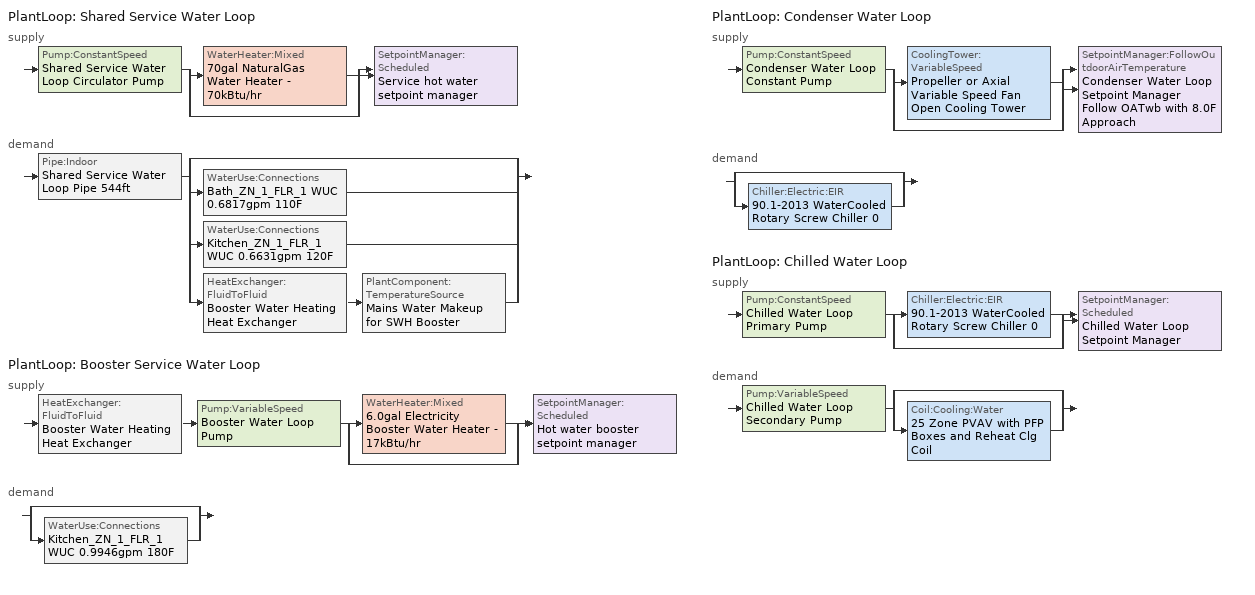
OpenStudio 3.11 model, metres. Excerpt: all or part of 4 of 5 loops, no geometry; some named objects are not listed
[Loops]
PlantLoop 'Shared Service Water Loop'
 supply: Pump:ConstantSpeed 'Shared Service Water Loop Circulator Pump' > split
  | WaterHeater:Mixed '70gal NaturalGas Water Heater - 70kBtu/hr'
  | bypass
  join > SetpointManager:Scheduled 'Service hot water setpoint manager'
 demand: Pipe:Indoor 'Shared Service Water Loop Pipe 544ft' > split
  | bypass
  | WaterUse:Connections 'Bath_ZN_1_FLR_1 WUC 0.6817gpm 110F'
  | WaterUse:Connections 'Kitchen_ZN_1_FLR_1 WUC 0.6631gpm 120F'
  | HeatExchanger:FluidToFluid 'Booster Water Heating Heat Exchanger' > PlantComponent:TemperatureSource 'Mains Water Makeup for SWH Booster'
PlantLoop 'Booster Service Water Loop'
 supply: HeatExchanger:FluidToFluid 'Booster Water Heating Heat Exchanger' > Pump:VariableSpeed 'Booster Water Loop Pump' > split
  | WaterHeater:Mixed '6.0gal Electricity Booster Water Heater - 17kBtu/hr'
  | bypass
  join > SetpointManager:Scheduled 'Hot water booster setpoint manager'
 demand: split
  | bypass
  | WaterUse:Connections 'Kitchen_ZN_1_FLR_1 WUC 0.9946gpm 180F'
PlantLoop 'Condenser Water Loop'
 supply: Pump:ConstantSpeed 'Condenser Water Loop Constant Pump' > split
  | CoolingTower:VariableSpeed 'Propeller or Axial Variable Speed Fan Open Cooling Tower'
  | bypass
  join > SetpointManager:FollowOutdoorAirTemperature 'Condenser Water Loop Setpoint Manager Follow OATwb with 8.0F Approach'
 demand: split
  | bypass
  | Chiller:Electric:EIR '90.1-2013 WaterCooled  Rotary Screw Chiller 0'
PlantLoop 'Chilled Water Loop'
 supply: Pump:ConstantSpeed 'Chilled Water Loop Primary Pump' > split
  | Chiller:Electric:EIR '90.1-2013 WaterCooled  Rotary Screw Chiller 0'
  | bypass
  join > SetpointManager:Scheduled 'Chilled Water Loop Setpoint Manager'
 demand: Pump:VariableSpeed 'Chilled Water Loop Secondary Pump' > split
  | bypass
  | Coil:Cooling:Water '25 Zone PVAV with PFP Boxes and Reheat Clg Coil'
[Construction]
Copper pipe 0.75in type L with 0.5in fiberglass batt: Fiberglass batt 0.5in, Copper pipe 0.75in type L
[Material] Roughness=Smooth; Thermal Absorptance=0.9; Solar Absorptance=0.7; Visible Absorptance=0.7
Name | Thickness {m} | Conductivity {W/m-K} | Density {kg/m3} | Specific Heat {J/kg-K}
Copper pipe 0.75in type L | 0.001143 | 386 | 8906.27 | 385.1856
Fiberglass batt 0.5in | 0.0127 | 0.0663448 | 11.2129 | 837.36
[WaterUse:Equipment:Definition] Sensible Fraction Schedule=Fraction Sensible - 0.2; Latent Fraction Schedule=Fraction Latent - 0.05
Name | Peak Flow Rate {m3/s} | Target Temperature Schedule
Bath_ZN_1_FLR_1 Water Use 0.6817gpm 110F | 4.30095e-05 | Mixed Water At Faucet Temp - 110F
Kitchen_ZN_1_FLR_1 Dishwasher Booster 0.9946gpm 180F | 6.27486e-05 | Mixed Water At Faucet Temp - 180F
Kitchen_ZN_1_FLR_1 Water Use 0.6631gpm 120F | 4.18324e-05 | Mixed Water At Faucet Temp - 120F
[WaterUse:Equipment] Flow Rate Fraction Schedule=SchoolPrimary BLDG_SWH_SCH
Name | Water Use Equipment Definition | Space
Bath_ZN_1_FLR_1 Service Water Use 0.6817gpm 110F | Bath_ZN_1_FLR_1 Water Use 0.6817gpm 110F | Bath_ZN_1_FLR_1
Kitchen_ZN_1_FLR_1 Service Water Use 0.9946gpm 180F | Kitchen_ZN_1_FLR_1 Dishwasher Booster 0.9946gpm 180F | Kitchen_ZN_1_FLR_1
Kitchen_ZN_1_FLR_1 Service Water Use 0.6631gpm 120F | Kitchen_ZN_1_FLR_1 Water Use 0.6631gpm 120F | Kitchen_ZN_1_FLR_1
[WaterUse:Connections] Drain Water Heat Exchanger Type=None; Drain Water Heat Exchanger Destination=Plant
Name | Water Use Equipment Name 1
Bath_ZN_1_FLR_1 WUC 0.6817gpm 110F | Bath_ZN_1_FLR_1 Service Water Use 0.6817gpm 110F
Kitchen_ZN_1_FLR_1 WUC 0.9946gpm 180F | Kitchen_ZN_1_FLR_1 Service Water Use 0.9946gpm 180F
Kitchen_ZN_1_FLR_1 WUC 0.6631gpm 120F | Kitchen_ZN_1_FLR_1 Service Water Use 0.6631gpm 120F
[PlantLoop] Glycol Concentration=0; Plant Loop Volume {m3}=Autocalculate; Load Distribution Scheme=Optimal
Name | Maximum Loop Temperature {C} | Minimum Loop Temperature {C} | Common Pipe Simulation
Shared Service Water Loop | 82.2222 | 51.6667
Booster Service Water Loop
Condenser Water Loop | 80 | 5
Chilled Water Loop | 40 | 1 | CommonPipe
[Sizing:Plant]
Name | Loop Type | Design Loop Exit Temperature {C} | Loop Design Temperature Difference {deltaC} | Sizing Option | Zone Timesteps in Averaging Window | Coincident Sizing Factor Mode
Shared Service Water Loop | Heating | 60 | 5 | NonCoincident | 1 | None
Booster Service Water Loop | Heating | 82.2222 | 5 | NonCoincident | 1 | None
Condenser Water Loop | Condenser | 29.4444 | 5.55556 | Coincident | 6 | GlobalCoolingSizingFactor
Chilled Water Loop | Cooling | 6.66667 | 5.61111 | NonCoincident | 1 | None
[SetpointManager:Scheduled] Control Variable=Temperature
Name | Schedule | Setpoint Node or NodeList
Service hot water setpoint manager | Service Water Loop Temp - 140F | Shared Service Water Loop Supply Outlet Node
Hot water booster setpoint manager | Service Water Booster Temp - 180F | Booster Service Water Loop Supply Outlet Node
Chilled Water Loop Setpoint Manager | Chilled Water Loop Temp - 44F | Chilled Water Loop Supply Outlet Node
[Pump:ConstantSpeed] Rated Flow Rate {m3/s}=autosize; Rated Power Consumption {W}=autosize; Fraction of Motor Inefficiencies to Fluid Stream=0; Pump Control Type=Intermittent; Design Power Sizing Method=PowerPerFlowPerPressure; Design Electric Power per Unit Flow Rate {W/(m3/s)}=348701.1; Design Shaft Power per Unit Flow Rate per Unit Head {W-s/m3-Pa}=1.28205
Name | Rated Pump Head {Pa} | Motor Efficiency
Shared Service Water Loop Circulator Pump | 29890.7 | 0.3
Condenser Water Loop Constant Pump | 148557 | 0.9
Chilled Water Loop Primary Pump | 44836 | 0.9
[WaterHeater:Mixed] Deadband Temperature Difference {deltaC}=2; Heater Control Type=Cycle; Off Cycle Parasitic Fuel Consumption Rate {W}=0; Off Cycle Parasitic Heat Fraction to Tank=0.8; On Cycle Parasitic Fuel Consumption Rate {W}=0; Ambient Temperature Indicator=Schedule; Ambient Temperature Schedule=Water Heater Ambient Temp Schedule 71.6F; Use Side Effectiveness=1; Source Side Effectiveness=1; Use Side Design Flow Rate {m3/s}=autosize; Source Side Design Flow Rate {m3/s}=autosize; Indirect Water Heating Recovery Time {hr}=1.5; Source Side Flow Control Mode=IndirectHeatPrimarySetpoint
Name | Tank Volume {m3} | Setpoint Temperature Schedule | Maximum Temperature Limit {C} | Heater Maximum Capacity {W} | Heater Fuel Type | Heater Thermal Efficiency | Off Cycle Parasitic Fuel Type | On Cycle Parasitic Fuel Type | Off Cycle Loss Coefficient to Ambient Temperature {W/K} | On Cycle Loss Coefficient to Ambient Temperature {W/K}
70gal NaturalGas Water Heater - 70kBtu/hr | 0.266183 | Service Water Loop Temp - 140F | 60 | 20608.2 | NaturalGas | 0.78 | NaturalGas | NaturalGas | 6 | 6
6.0gal Electricity Booster Water Heater - 17kBtu/hr | 0.0227125 | Service Water Loop Temp - 180F | 82.2222 | 4877.35 | Electricity | 1 | Electricity | Electricity | 1.053 | 1.053
[WaterHeater:Sizing] Design Mode=PeakDraw; Time Storage Can Meet Peak Draw {hr}=0.538503; Nominal Tank Volume for Autosizing Plant Connections {m3}=1
Name | Time for Tank Recovery {hr}
70gal NaturalGas Water Heater - 70kBtu/hr | 0.5
6.0gal Electricity Booster Water Heater - 17kBtu/hr | 1
[Pipe:Indoor]
Shared Service Water Loop Pipe 544ft: Construction=Copper pipe 0.75in type L with 0.5in fiberglass batt; Environment Type=Schedule; Ambient Temperature Schedule=Shared Service Water Loop Piping Air Temp - 70F; Ambient Air Velocity Schedule=Shared Service Water Loop Piping Air Velocity - 0.67mph; Pipe Inside Diameter {m}=0.019939; Pipe Length {m}=165.783
[Pump:VariableSpeed] Skin Loss Radiative Fraction=0.5; Design Power Sizing Method=PowerPerFlowPerPressure; Design Electric Power per Unit Flow Rate {W/(m3/s)}=348701.1; Design Shaft Power per Unit Flow Rate per Unit Head {W-s/m3-Pa}=1.28205; Design Minimum Flow Rate Fraction=0
Name | Rated Pump Head {Pa} | Rated Power Consumption {W} | Motor Efficiency | Minimum Flow Rate {m3/s} | Pump Control Type | Fraction of Motor Inefficiencies to Fluid Stream | Coefficient 1 of the Part Load Performance Curve | Coefficient 2 of the Part Load Performance Curve | Coefficient 3 of the Part Load Performance Curve | Coefficient 4 of the Part Load Performance Curve
Booster Water Loop Pump | 0 | 0 | 1 | 0 | Continuous
Chilled Water Loop Secondary Pump | 134508 |  | 0.9 |  | Intermittent | 0 | 0 | 0.0205 | 0.4101 | 0.5753
[HeatExchanger:FluidToFluid]
Booster Water Heating Heat Exchanger: Loop Demand Side Design Flow Rate {m3/s}=autosize; Loop Supply Side Design Flow Rate {m3/s}=autosize; Heat Exchange Model Type=Ideal; Heat Exchanger U-Factor Times Area Value {W/K}=autosize; Control Type=UncontrolledOn; Minimum Temperature Difference to Activate Heat Exchanger {deltaC}=0.01; Heat Transfer Metering End Use Type=LoopToLoop; Component Override Cooling Control Temperature Mode=Loop; Sizing Factor=1; Operation Minimum Temperature Limit {C}=0; Operation Maximum Temperature Limit {C}=100
[PlantComponent:TemperatureSource]
Mains Water Makeup for SWH Booster: Design Volume Flow Rate {m3/s}=autosize; Temperature Specification Type=Scheduled; Source Temperature {C}=12.4667; Source Temperature Schedule=Booster Water Makeup Temperature
[Refrigeration:System] Minimum Condensing Temperature {C}=21; Refrigeration System Working Fluid Type=R404a; Suction Temperature Control Type=ConstantSuctionTemperature
Name | Refrigeration Condenser
MT Refrigeration System | Refrigeration Condenser Air Cooled 1
LT Refrigeration System | Refrigeration Condenser Air Cooled 2
[Refrigeration:Compressor] Rated Return Gas Temperature {C}=18.3; Rated Subcooling {deltaC}=0
Name | Refrigeration Compressor Power Curve | Refrigeration Compressor Capacity Curve
MT Refrigeration System Compressor 1 | New_Med_Temp_Comp_Pwr_Curve | New_Med_Temp_Comp_Cap_Curve
LT Refrigeration System Compressor 1 | New_Low_Temp_Comp_Pwr_Curve | New_Low_Temp_Comp_Cap_Curve
[Refrigeration:Condenser:AirCooled] Rated Subcooling Temperature Difference {deltaC}=0; Condenser Fan Speed Control Type=VariableSpeed; Minimum Fan Air Flow Ratio=0
Name | Rated Effective Total Heat Rejection Rate Curve | Rated Fan Power {W}
Refrigeration Condenser Air Cooled 1 | Condenser Heat Rejection Function of Temperature | 93.592
Refrigeration Condenser Air Cooled 2 | Condenser Heat Rejection Function of Temperature 1 | 101.628
[SetpointManager:FollowOutdoorAirTemperature]
Condenser Water Loop Setpoint Manager Follow OATwb with 8.0F Approach: Control Variable=Temperature; Reference Temperature Type=OutdoorAirWetBulb; Offset Temperature Difference {deltaC}=4.44444; Maximum Setpoint Temperature {C}=29.4444; Minimum Setpoint Temperature {C}=21.1111; Setpoint Node or NodeList=Condenser Water Loop Supply Outlet Node
[CoolingTower:VariableSpeed]
Propeller or Axial Variable Speed Fan Open Cooling Tower: Model Type=CoolToolsCrossFlow; Design Inlet Air Wet-Bulb Temperature {C}=25; Design Approach Temperature {deltaC}=4.44444; Design Range Temperature {deltaC}=5.55556; Design Water Flow Rate {m3/s}=autosize; Design Air Flow Rate {m3/s}=autosize; Design Fan Power {W}=autosize; Fan Power Ratio Function of Air Flow Rate Ratio Curve=VSD-TWR-FAN-FPLR; Minimum Air Flow Rate Ratio=0.2; Fraction of Tower Capacity in Free Convection Regime=0.125; Basin Heater Capacity {W/K}=0; Basin Heater Setpoint Temperature {C}=2; Evaporation Loss Mode=SaturatedExit; Evaporation Loss Factor {percent/K}=0.2; Drift Loss Percent {percent}=0.008; Blowdown Calculation Mode=ConcentrationRatio; Blowdown Concentration Ratio=3; Number of Cells=1; Sizing Factor=1
[Chiller:Electric:EIR]
90.1-2013 WaterCooled  Rotary Screw Chiller 0: Reference Capacity {W}=Autosize; Reference COP {W/W}=5.32879; Reference Leaving Chilled Water Temperature {C}=6.66667; Reference Entering Condenser Fluid Temperature {C}=35; Reference Chilled Water Flow Rate {m3/s}=Autosize; Cooling Capacity Function of Temperature Curve=Curve Biquadratic 1; Electric Input to Cooling Output Ratio Function of Temperature Curve=Curve Biquadratic 2; Electric Input to Cooling Output Ratio Function of Part Load Ratio Curve=Curve Quadratic 1; Minimum Part Load Ratio=0.15; Maximum Part Load Ratio=1; Optimum Part Load Ratio=1; Minimum Unloading Ratio=0.25; Condenser Type=WaterCooled; Leaving Chilled Water Lower Temperature Limit {C}=2.22222; Chiller Flow Mode=ConstantFlow; Design Heat Recovery Water Flow Rate {m3/s}=Autosize; Sizing Factor=1; Basin Heater Setpoint Temperature {C}=10; Condenser Heat Recovery Relative Capacity Fraction=1; Condenser Flow Control=ConstantFlow; Condenser Minimum Flow Fraction=0.2; Thermosiphon Minimum Temperature Difference=0
[Coil:Cooling:Water]
25 Zone PVAV with PFP Boxes and Reheat Clg Coil: Availability Schedule=Always On Discrete; Design Inlet Water Temperature {C}=Autosize; Heat Exchanger Configuration=CrossFlow
[Controller:WaterCoil]
25 Zone PVAV with PFP Boxes and Reheat Clg Coil Controller: Water Coil=25 Zone PVAV with PFP Boxes and Reheat Clg Coil; Action=Reverse; Minimum Actuated Flow {m3/s}=0
[AvailabilityManager:NightCycle]
Availability Manager Night Cycle 1: Applicability Schedule=Always On Discrete; Control Type=CycleOnAny; Thermostat Tolerance {deltaC}=1; Cycling Run Time {s}=3600
[Schedule:Constant]
Name | Value
Always On Discrete | 1
Booster Water Makeup Temperature | 12.4667
[Schedule:Ruleset]
SchoolPrimary BLDG_SWH_SCH: Default Day Schedule=SchoolPrimary BLDG_SWH_SCH Default; Summer Design Day Schedule=SchoolPrimary BLDG_SWH_SCH Summer Design Day; Winter Design Day Schedule=SchoolPrimary BLDG_SWH_SCH Winter Design Day
Fraction Sensible - 0.2: Default Day Schedule=Fraction Sensible - 0.2 Default
Fraction Latent - 0.05: Default Day Schedule=Fraction Latent - 0.05 Default
Mixed Water At Faucet Temp - 110F: Default Day Schedule=Mixed Water At Faucet Temp - 110F Default
Mixed Water At Faucet Temp - 180F: Default Day Schedule=Mixed Water At Faucet Temp - 180F Default
Mixed Water At Faucet Temp - 120F: Default Day Schedule=Mixed Water At Faucet Temp - 120F Default
Service Water Loop Temp - 140F: Default Day Schedule=Service Water Loop Temp - 140F Default
Water Heater Ambient Temp Schedule 71.6F: Default Day Schedule=Water Heater Ambient Temp Schedule 71.6F Default
Shared Service Water Loop Piping Air Temp - 70F: Default Day Schedule=Shared Service Water Loop Piping Air Temp - 70F Default
Shared Service Water Loop Piping Air Velocity - 0.67mph: Default Day Schedule=Shared Service Water Loop Piping Air Velocity - 0.67mph Default
Service Water Loop Temp - 180F: Default Day Schedule=Service Water Loop Temp - 180F Default
Service Water Booster Temp - 180F: Default Day Schedule=Service Water Booster Temp - 180F Default
Chilled Water Loop Temp - 44F: Default Day Schedule=Chilled Water Loop Temp - 44F Default
[Schedule:Day]
SchoolPrimary BLDG_SWH_SCH Default; SchoolPrimary BLDG_SWH_SCH Sat Day; SchoolPrimary BLDG_SWH_SCH Sun|Sat Day; SchoolPrimary BLDG_SWH_SCH Sun|Sat Day 1: No, 24, 0, 0
SchoolPrimary BLDG_SWH_SCH Summer Design Day: No, 7, 0, 0.05, 8, 0, 0.1, 9, 0, 0.34, 10, 0, 0.6, 11, 0, 0.63, 12, 0, 0.72, 13, 0, 0.79, 14, 0, 0.83, 15, 0, 0.61, 16, 0, 0.65, 18, 0, 0.1, 19, 0, 0.19, 20, 0, 0.25, 22, 0, 0.22, 23, 0, 0.12, 24, 0, 0.09
SchoolPrimary BLDG_SWH_SCH Wkdy Day; SchoolPrimary BLDG_SWH_SCH Wkdy Day 2: No, 8, 0, 0, 9, 0, 0.34, 10, 0, 0.6, 11, 0, 0.63, 12, 0, 0.72, 13, 0, 0.79, 14, 0, 0.83, 15, 0, 0.61, 16, 0, 0.65, 18, 0, 0.1, 19, 0, 0.19, 20, 0, 0.25, 24, 0, 0
SchoolPrimary BLDG_SWH_SCH Wkdy Day 1: No, 8, 0, 0, 18, 0, 0.1, 19, 0, 0.19, 20, 0, 0.25, 24, 0, 0
SchoolPrimary BLDG_SWH_SCH Winter Design Day: No, 9, 0, 0.03, 13, 0, 0.05, 24, 0, 0.03
Fraction Sensible - 0.2 Default: 24, 0, 0.2
Fraction Latent - 0.05 Default: 24, 0, 0.05
Mixed Water At Faucet Temp - 110F Default: 24, 0, 43.3333
Mixed Water At Faucet Temp - 180F Default; Service Water Loop Temp - 180F Default; Service Water Booster Temp - 180F Default: 24, 0, 82.2222
Mixed Water At Faucet Temp - 120F Default: 24, 0, 48.8889
Service Water Loop Temp - 140F Default: 24, 0, 60
Water Heater Ambient Temp Schedule 71.6F Default: 24, 0, 22
Shared Service Water Loop Piping Air Temp - 70F Default: 24, 0, 21.1
Shared Service Water Loop Piping Air Velocity - 0.67mph Default: 24, 0, 0.3
Chilled Water Loop Temp - 44F Default: 24, 0, 6.66667
[Schedule:Rule] Schedule Ruleset=SchoolPrimary BLDG_SWH_SCH; Date Specification Type=DateRange
Name | Rule Order | Day Schedule | Apply Saturday | Start Month | Start Day | End Month | End Day | Apply Sunday | Apply Monday | Apply Tuesday | Apply Wednesday | Apply Thursday | Apply Friday
Schedule Rule 78 | 5 | SchoolPrimary BLDG_SWH_SCH Sat Day | Yes | 9 | 16 | 12 | 31
Schedule Rule 79 | 4 | SchoolPrimary BLDG_SWH_SCH Sun|Sat Day | Yes | 1 | 1 | 6 | 15 | Yes
Schedule Rule 80 | 3 | SchoolPrimary BLDG_SWH_SCH Sun|Sat Day 1 | Yes | 6 | 16 | 9 | 15 | Yes
Schedule Rule 81 | 2 | SchoolPrimary BLDG_SWH_SCH Wkdy Day |  | 1 | 1 | 6 | 15 |  | Yes | Yes | Yes | Yes | Yes
Schedule Rule 82 | 1 | SchoolPrimary BLDG_SWH_SCH Wkdy Day 1 |  | 6 | 16 | 9 | 15 |  | Yes | Yes | Yes | Yes | Yes
Schedule Rule 83 | 0 | SchoolPrimary BLDG_SWH_SCH Wkdy Day 2 |  | 9 | 16 | 12 | 31 |  | Yes | Yes | Yes | Yes | Yes
[Curve:Bicubic]
Name | Coefficient1 Constant | Coefficient2 x | Coefficient3 x**2 | Coefficient4 y | Coefficient5 y**2 | Coefficient6 x*y | Coefficient7 x**3 | Coefficient8 y**3 | Coefficient9 x**2*y | Coefficient10 x*y**2 | Minimum Value of x | Maximum Value of x | Minimum Value of y | Maximum Value of y
New_Med_Temp_Comp_Pwr_Curve | 4994.03 | 170.25 | 2.84639 | 356.794 | -6.30747 | -1.40986 | 0.0121605 | 0.0762317 | -0.0575275 | 0.00905445 | -23.3 | 7.2 | 10 | 60
New_Med_Temp_Comp_Cap_Curve | 61412.2 | 1570.85 | 13.5334 | -500.195 | 8.16391 | -3.68954 | 0.0544856 | -0.0880968 | 0.00638158 | -0.0375031 | -23.3 | 7.2 | 10 | 60
New_Low_Temp_Comp_Pwr_Curve | 6274.99 | 61.3907 | 1.62085 | 129.113 | 0.874116 | 1.95812 | 0.0302933 | 0.00575468 | 0.00465396 | -0.000749905 | -40 | -17.8 | 4.4 | 54.4
New_Low_Temp_Comp_Cap_Curve | 58336.9 | 1561.74 | 6.60681 | -283.65 | -0.120235 | -12.4957 | -0.116279 | 0.002277 | -0.118148 | 0.0328396 | -40 | -17.8 | 4.4 | 54.4
[Curve:Linear] Coefficient1 Constant=0; Coefficient2 x=22000; Minimum Value of x=-50; Maximum Value of x=50
Condenser Heat Rejection Function of Temperature; Condenser Heat Rejection Function of Temperature 1
[Curve:Cubic]
VSD-TWR-FAN-FPLR: Coefficient1 Constant=0.331629; Coefficient2 x=-0.885676; Coefficient3 x**2=0.605565; Coefficient4 x**3=0.948482; Minimum Value of x=0; Maximum Value of x=1
[Curve:Biquadratic] Minimum Value of x=5; Maximum Value of x=10; Minimum Value of y=24; Maximum Value of y=35
Name | Coefficient1 Constant | Coefficient2 x | Coefficient3 x**2 | Coefficient4 y | Coefficient5 y**2 | Coefficient6 x*y
Curve Biquadratic 1 | 1.02152 | 0.0370359 | 0.000233248 | -0.00389405 | -6.52536e-05 | -0.000268045
Curve Biquadratic 2 | 0.701769 | -0.00452016 | 0.00053311 | -0.00549821 | 0.000544579 | -0.000729032
[Curve:Quadratic]
Curve Quadratic 1: Coefficient1 Constant=0.0636912; Coefficient2 x=0.584888; Coefficient3 x**2=0.352803; Minimum Value of x=0; Maximum Value of x=1
